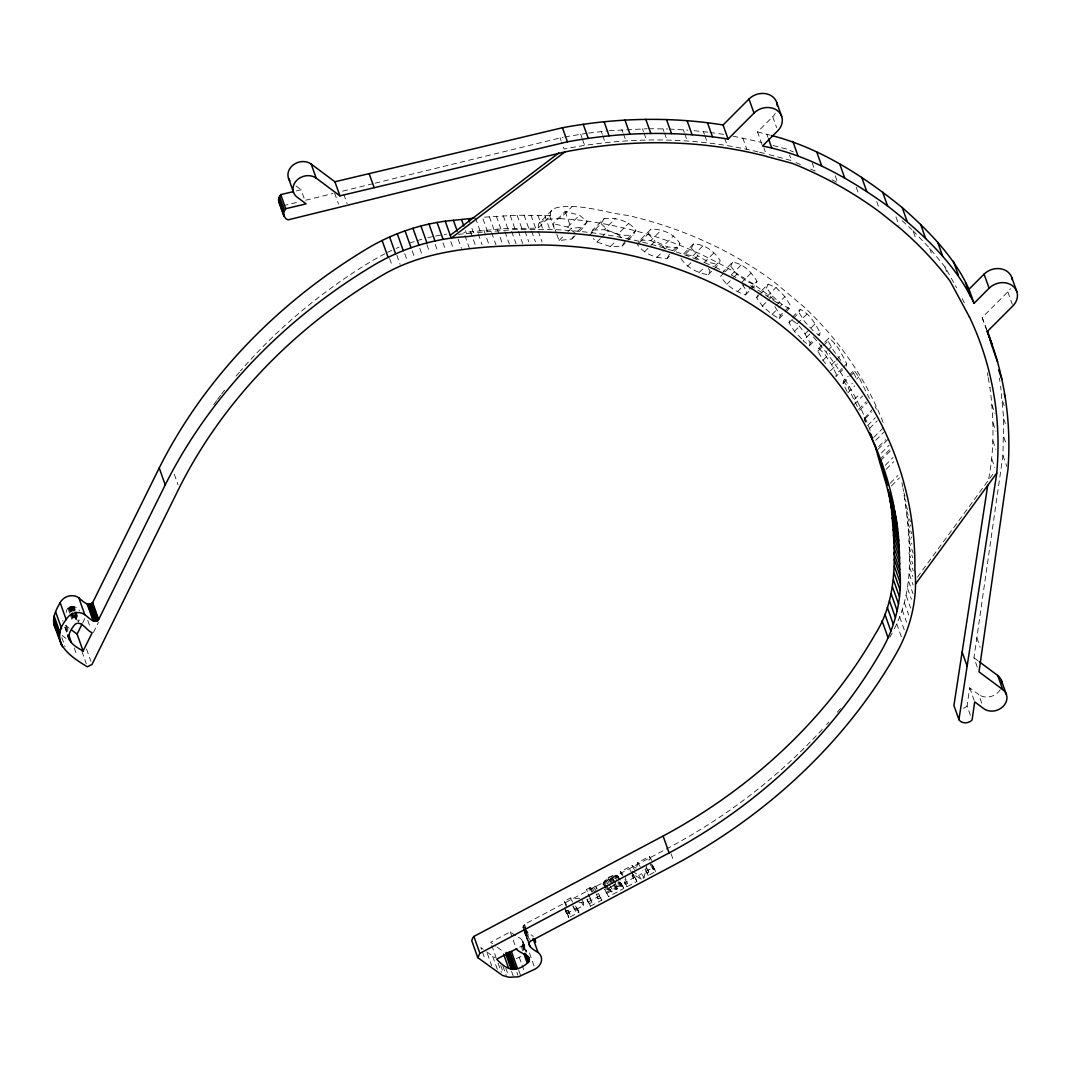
<?xml version="1.0" encoding="UTF-8"?>
<svg xmlns="http://www.w3.org/2000/svg" width="1071" height="1071" viewBox="0 0 1071 1071"><rect width="100%" height="100%" fill="white"/><g stroke="black" fill="none" stroke-linecap="round" stroke-linejoin="round"><path stroke-width="0.75" stroke-dasharray="5 3.75" d="M894.339 628.771C916.629 585.435 909.868 534.817 903.107 488.496M988.734 478.75C994.464 448.562 993.955 417.489 989.885 387.126L990.889 389.938M977.314 667.179L973.967 657.781L1002.938 455.483L1003.688 418.975L1000.635 386.243M822.207 729.418A519.823 438.896 -19.6 0 1 668.92 847.67L524.482 924.367L522.929 927.821M519.609 947.125C526.41 945.305 522.287 937.647 516.891 936.79M575.77 911.287L573.32 907.231L575.636 905.999L578.099 910.055L575.77 911.287L575.274 909.895L583.387 905.584L583.641 902.706L581.192 898.663M970.42 715.348L967.073 705.95L969.67 687.81L978.693 694.53L982.04 703.915M842.087 368.411L836.304 374.194L835.862 376.671L842.77 369.749M847.094 391.517L843.064 383.391L843.506 380.915L848.205 376.216M846.237 366.295L846.719 363.765C841.953 354.595 837.495 344.367 828.9 338.101L818.699 348.329L817.883 351.181L822.956 360.284L827.481 365.961M850.079 376.363L853.587 372.855L854.069 370.338L858.781 376.925L869.438 398.452M603.16 884.566C603.803 878.996 613.696 872.745 618.328 876.747L613.415 879.465L612.465 878.581L610.724 879.05L609.091 880.697L610.216 881.808M629.735 869.478L632.185 873.534L641.141 879.264L644.019 877.738L641.556 873.682L642.225 870.736M644.019 877.738L646.656 865.944M636.763 866.894L637.754 862.57L649.361 856.412L651.811 860.455M809.81 334.032L803.116 340.725L809.341 345.799L810.145 342.961L813.518 339.574M792.406 317.217L800.198 309.412C810.037 313.749 815.245 323.937 820.266 332.827L819.435 335.692L815.66 332.693M823.545 345.505L828.07 340.98L828.9 338.101M757.612 295.315L756.595 297.684L762.378 306.078L772.084 314.379L779.166 318.582L780.331 315.383L783.664 312.049M801.563 338.771L794.441 331.394L789.006 322.652L790.184 319.453C800.037 323.777 805.124 334.072 810.145 342.961M785.819 311.929L789.153 308.595L790.331 305.369L784.896 296.64L776.02 287.51L768.094 284.136L758.121 294.123M793.464 318.194L799.02 312.625L800.198 309.412M751.012 289.344L755.457 284.899L756.983 281.338C751.588 272.302 743.595 263.6 732.577 262.261L723.635 271.231M759.915 294.364L766.568 287.697L768.094 284.136M723.996 272.904L720.622 276.264C726.178 285.462 735.442 291.553 745.456 294.913L746.982 291.352L742.029 284.163M713.848 269.142L718.36 264.604L720.234 260.708C714.598 251.31 704.785 244.215 693.58 243.893L683.271 254.215L692.977 255.795L701.532 261.163M725.107 271.78L730.717 266.17L732.577 262.261M681.009 258.513C687.073 267.937 697.502 272.864 708.185 274.792L710.073 270.869L708.319 268.58M66.121 612.518C66.991 604.687 76.081 604.7 79.562 610.898M82.748 622.706L84.796 618.569M93.378 632.546L98.559 622.09M674.221 251.377L677.729 247.87L679.951 243.612C673.98 233.625 662.199 228.752 650.873 229.234L640.123 239.984L637.473 244.67C644.273 254.229 655.921 258.258 667.233 258.392L673.057 252.542M685.614 253.907L691.357 248.137L693.58 243.893M667.233 258.392L669.482 254.095M889.8 637.365L893.442 630.645M604.084 218.658L601.085 223.678L589.586 235.205L592.665 230.091L604.084 218.658C615.745 217.212 628.664 220.532 635.879 230.305L633.055 235.178L626.455 241.778M639.641 242.515L648.276 233.853L650.873 229.234M624.915 241.296L622.064 246.183L610.376 246.584L596.922 242.033L593.254 238.619M579.438 231.443L583.749 227.132L587.176 221.657L579.491 215.177L565.18 211.482L553.038 223.652L556.318 232.862M556.866 234.402L559.049 240.547L571.901 238.994L575.448 233.398L567.643 227.039L553.038 223.652M917.472 577.122L994.812 471.548M883.12 422.429A432.858 365.465 -19.6 0 0 803.545 306.493L773.985 281.847A432.858 365.465 -19.6 0 0 628.945 215.673L628.075 215.472C604.794 212.727 580.924 203.343 557.255 207.52C553.667 208.31 548.941 211.362 550.655 215.632L538.164 228.15L503.865 228.632L463.797 232.434M551.9 210.251L538.472 223.933L538.164 228.15M539.476 222.701L547.509 219.194L560.026 218.618L571.981 206.649M567.643 227.039L579.491 215.177M559.049 240.547L563.466 236.129M567.884 231.711L571.191 228.391L583.749 227.132M577.805 231.055L587.176 221.657M571.901 238.994L575.127 235.754M592.665 230.091L604.352 229.689L615.557 218.457M596.922 242.033L600.349 238.605M601.487 237.467L608.341 230.613L621.582 235.366L633.055 235.178M604.352 229.689L617.806 234.228L628.797 223.223M610.376 246.584L615.972 240.975M627.111 239.101L635.879 230.305M622.064 246.183L625.357 242.889M761.976 144.465L757.518 131.947L772.727 116.712A16.748 14.137 -19.6 0 0 775.284 113.446M640.123 239.984L650.78 240.614L661.383 230.011M644.381 251.939L649.762 246.558M650.833 245.487L655.131 241.176L667.394 246.906L677.729 247.87M650.78 240.614L662.976 246.437L673.472 235.915M656.804 257.522L663.873 250.453M665.051 249.275L667.394 246.906M672.976 250.601L679.951 243.612M692.977 255.795L703.192 245.567M687.528 266.17L690.956 262.73M695.548 258.138L697.837 255.835L709.203 262.475L718.36 264.604M703.942 262.85L714.103 252.662M698.988 272.703L703.54 268.152M714.585 266.358L720.234 260.708M708.185 274.792L712.71 270.267M731.319 274.832L741.333 264.805M726.767 284.297L733.474 277.576M734.599 276.465L736.835 274.216L747.357 281.7L755.457 284.899M741.199 282.958L751.199 272.944M737.343 291.727L745.135 283.935M749.205 289.13L756.983 281.338M745.456 294.913L749.901 290.455M756.595 297.684L758.803 295.476M767.171 296.372L776.02 287.51M762.378 306.078L766.809 301.634M767.907 300.536L772.352 296.091L766.568 287.697M776.02 305.53L784.896 296.64M772.084 314.379L777.613 308.836M778.711 307.738L782.031 304.405L789.153 308.595M784.775 310.938L790.331 305.369M779.166 318.582L784.708 313.04M789.006 322.652L792.353 319.319M797.105 323.83L807.132 313.776M794.441 331.394L798.899 326.936M805.084 333.857L815.178 323.75M818.016 335.076L820.266 332.827M809.341 345.799L814.951 340.19M817.883 351.181L822.408 346.643M836.304 374.194L831.618 364.716L824.523 353.791L826.799 351.516M827.95 350.364L834.778 343.523M822.956 360.284L829.757 353.457M831.618 364.716L835.072 361.262M836.223 360.11L841.98 354.34M830.547 370.7L837.388 363.845M843.252 367.246L846.719 363.765M849.37 375.037L854.069 370.338M843.064 383.391L848.915 377.541M857.322 406.538L848.112 387.608L852.382 383.338M856.639 379.067L858.781 376.925M847.763 392.87L854.805 385.814M854.243 399.483L859.652 394.061M854.136 404.517L862.664 395.962M858.554 409.35L866.171 401.719M859.585 410.354L867.162 402.763M864.297 418.493L871.874 409.939M865.381 418.48L872.008 411.84M867.456 425.669L875.368 417.744M869.478 428.547L877.243 420.783M986.632 330.082L982.161 317.552L1007.838 291.848A16.748 14.137 -19.6 0 0 1010.395 288.581M873.708 437.423L884.084 427.048M875.73 440.315L883.642 432.389M878.755 446.553L885.73 439.579M877.966 449.378L888.341 438.99M881.42 452.966L889.117 445.255M879.719 459.513L890.603 448.615M880.576 460.691L890.269 450.985M885.262 465.269L893.067 457.451M886.159 469.285L893.776 461.655M890.162 483.289L897.967 475.47M891.38 485.939L899.439 477.867M596.065 888.997L596.748 888.609L595.878 886.159L589.411 887.953L586.52 889.492L587.564 892.397M566.358 906.936L564.35 901.26L570.294 898.1L579.625 898.582M622.92 873.588L621.408 874.391L620.47 871.74L632.01 865.622L636.428 868.34M633.456 874.833L631.93 875.65L634.38 879.706L635.92 878.889L633.456 874.833L636.857 881.527L626.816 886.868L624.353 882.812L634.407 877.484M654.769 868.889L653.283 869.665L650.833 865.622L652.306 864.833L655.706 871.526L648.25 875.489L644.849 868.795L648.25 875.489M600.951 897.565L598.207 899.024L595.744 894.968L598.488 893.522L601.848 900.109L590.335 906.227L586.975 899.627L589.639 898.221L588.086 893.857M609.051 887.926L615.115 884.7L617.565 888.756L611.514 891.969L608.649 887.042M565.582 911.341L567.563 910.296L570.013 914.339L568.045 915.397L568.835 917.633L565.582 911.341L568.045 915.397M567.884 910.243L569.518 912.947L567.536 913.991L566.84 912.037L568.821 910.979M566.372 913.576L576.439 908.235L575.636 905.999M587.885 902.17L599.399 896.052L598.488 893.522M606.066 892.518L621.381 884.392L620.952 883.321L619.881 882.25L623.844 888.448L608.529 896.574L604.673 889.158L608.529 896.574M632.292 871.111L638.677 875.208L641.556 873.682M645.786 871.433L653.256 867.483L652.306 864.833M607.123 893.201L611.113 891.085L611.514 891.969M590.335 906.227L589.438 903.683L592.089 902.264L586.52 889.492M626.816 886.868L625.879 884.218L627.419 883.401L625.37 877.644M647.312 872.838L648.825 872.035L647.205 867.47M570.267 916.87L578.902 912.291L578.099 910.055M516.329 958.612L522.113 955.868M515.579 935.8L510.305 931.877L490.652 942.279L495.927 946.215M384.864 253.747L373.484 260.012A499.635 421.854 -19.6 0 0 240.493 370.954M387.421 252.408L391.745 250.386M396.109 248.418L399.055 247.187M409.47 243.157L415.535 241.162M417.047 240.667L423.192 238.927M283.092 205.766L299.197 201.817M305.637 200.223L333.001 193.503M342.666 191.133L373.484 183.556M375.104 183.168L563.199 137.182M427.824 237.749L432.47 236.637M296.399 190.906L301.098 189.781L304.445 199.179M435.589 236.022L446.527 234.134M605.624 888.622L608.154 889.84L617.565 888.756M564.792 136.901L586.975 133.299M757.987 151.881C694.61 136.432 627.941 136.566 564.056 149.003L561.539 141.961M588.568 133.085L607.618 130.863M458.415 234.348L472.137 233.05M697.355 259.651A432.858 365.465 -19.6 0 0 554.658 229.622L515.205 229.502L473.529 232.862L471.294 226.61M609.198 130.729L647.219 128.734M550.655 215.632L517.119 215.204L482.405 217.266L487.425 231.349M622.331 886.306L612.666 885.864M648.785 128.734L667.661 128.975M669.214 129.042L687.93 130.127M578.983 902.478L583.641 902.706M560.026 218.618L575.796 219.675A416.11 351.328 -19.6 0 1 779.3 303.896M694.115 130.689L708.359 132.228M710.019 132.456L723.246 134.303L727.263 145.562M733.019 136.124L761.976 142.497M615.115 884.7L614.379 884.539L616.842 888.582M759.593 152.256L765.979 153.769L763.984 148.133M757.518 131.947L769.902 135.066M773.168 145.509L787.56 149.364L793.437 151.962M769.179 154.626L791.563 160.623L789.568 155M795.981 162.578L800.398 164.519M810.693 169.057L815.111 171.012L811.59 161.145M832.047 179.794L837.696 182.726L835.193 175.684M486.77 951.905L495.217 957.795M973.967 657.781L977.93 660.74M295.984 185.979L301.098 189.781M524.054 929.588L531.979 935.478A11.821 9.987 -19.6 0 1 533.211 936.576M65.237 625.263L69.187 628.222M497.252 947.192L502.527 951.128M62.024 635.411L67.299 639.333M483.208 949.254L480.825 947.487L481.923 950.553M818.699 348.329L824.523 353.791M772.352 296.091L782.031 304.405M902.17 220.72L911.782 229.542M617.806 234.228L624.018 240.346M601.085 223.678L608.341 230.613M912.974 230.653L929.668 248.258L944.97 266.88L956.59 287.724M648.276 233.853L655.131 241.176M843.506 380.915L848.112 387.608M662.976 246.437L664.837 248.619M691.357 248.137L697.837 255.835M813.143 330.685L804.455 321.367L799.02 312.625M730.717 266.17L736.835 274.216M840.802 360.418L833.158 350.056L828.07 340.98M774.909 306.641L780.331 315.383M653.256 867.483L655.706 871.526M646.375 867.979L648.825 872.035M637.754 862.57L640.204 866.626M638.677 875.208L641.141 879.264M632.01 865.622L634.46 869.665M620.47 871.74L622.92 875.797M624.969 879.345L627.419 883.401M624.232 881.513L625.879 884.218M617.82 875.971L620.283 880.027M617.124 875.462L619.587 879.505M616.24 875.208L618.703 879.264M620.952 883.321L623.402 887.377M620.484 882.732L623.844 888.448M615.169 875.221L616.816 877.925M619.145 881.888L621.595 885.945M618.208 881.634L620.671 885.69M613.951 875.462L616.414 879.519M617.873 882.865L619.507 885.57M612.625 875.864L614.272 878.568M613.04 878.849L615.49 882.906M611.206 876.453L614.915 882.638M614.861 882.973L616.508 885.677M611.688 878.648L614.152 882.705M609.694 877.203L613.188 883.093M613.469 884.526L615.932 888.582M609.881 879.586L612.344 883.642M608.074 878.126L611.795 884.204M606.668 879.077L609.118 883.12M609.694 885.222L612.157 889.265M605.45 880.054L607.913 884.097M604.446 881.058L606.092 883.749M606.775 885.717L609.225 889.773M603.696 882.035L606.146 886.092M605.691 885.784L608.154 889.84M603.227 882.959L607.324 889.8M603.053 883.803L605.503 887.846M595.53 886.36L597.163 889.05M599.399 896.052L601.848 900.109M593.749 887.176L596.199 891.233M592.022 887.739L594.485 891.782M590.509 888.006L592.973 892.049M589.411 887.953L591.875 892.009M589.639 898.221L592.089 902.264M586.975 899.627L589.438 903.683M581.74 902.88L583.387 905.584M570.294 898.1L572.757 902.157M576.439 908.235L578.902 912.291M575.274 909.895L572.824 905.838L573.32 907.231M564.35 901.26L566.8 905.316M564.39 907.98L566.84 912.037M565.086 909.948L567.536 913.991M962.227 298.675L964.342 302.785M853.587 372.855L856.291 378.25M875.194 406.605L876.386 409.189M864.27 419.591L865.395 422.161M864.11 417.703L865.783 421.693M982.161 317.552L986.645 329.306M1007.838 291.848L1012.296 304.365M1002.483 400.889L1004.156 405.588M1003.688 418.975L1006.486 426.794M944.97 266.88L946.978 272.516M1003.848 437.182L1006.633 445.014M991.92 404.851L994.932 413.299M992.924 422.764L995.936 431.211M929.668 248.258L932.172 255.3M1002.938 455.483L1006.847 466.434M992.871 440.81L995.883 449.258M913.483 232.059L915.986 239.101M991.786 458.937L994.785 467.398M895.972 216.918L898.984 225.365M876.707 201.495L879.211 208.537M856.251 187.264L858.755 194.306M976.832 637.821L980.166 647.219M772.727 116.712L776.636 127.663M903.937 492.901L905.062 496.034M904.941 498.818L906.053 501.938M905.825 504.749L907.498 509.435M906.602 510.693L910.497 521.657M969.67 687.81L974.128 700.327M907.257 516.677L910.604 526.062M907.806 522.661L911.716 533.626M908.248 528.672L911.595 538.07M766.849 134.223L767.961 137.356M908.569 534.71L911.916 544.095M908.77 540.748L913.228 553.265M908.877 546.799L912.773 557.763M908.851 552.864L912.76 563.828M909.386 559.932L913.282 570.883M909.52 567.041L912.867 576.439M909.279 574.19L913.108 584.953M908.636 581.352L913.014 593.655M907.606 588.528L911.434 599.278M906.186 595.677L910.564 607.967M742.792 137.958L746.808 149.23M904.379 602.799L908.757 615.089M902.197 609.868L906.575 622.157M899.653 616.883L904.567 630.712M896.722 623.804L901.648 637.633M703.393 131.546L704.397 134.357M704.905 135.763L707.409 142.818M683.285 129.698L684.289 132.509M684.797 133.915L687.301 140.957M662.962 128.761L663.966 131.572M664.475 132.978L666.979 140.02M642.493 128.734L643.497 131.546M643.992 132.951L646.496 139.993M621.903 129.618L622.907 132.443M623.402 133.848L625.919 140.89M601.259 131.425L602.263 134.236M602.772 135.642L605.276 142.684M580.629 134.129L582.129 138.346M582.637 139.766L584.632 145.402M560.039 137.731L561.043 140.555M565.18 211.482L571.191 228.391M549.637 215.539L554.658 229.622M544.737 215.338L549.758 229.422M537.856 215.151L542.877 229.248M538.218 231.149L542.046 241.912M530.962 215.07L535.969 229.154M531.591 231.068L535.42 241.832M524.04 215.084L529.061 229.167M524.937 231.082L528.779 241.845M517.119 215.204L522.139 229.288M518.284 231.202L522.661 243.492M510.184 215.418L515.205 229.502M511.63 231.403L516.008 243.693M503.25 215.726L508.27 229.81M504.95 231.697L509.327 244.001M496.301 216.141L501.322 230.225M497.185 229.02L502.66 244.389M489.353 216.65L494.374 230.734M491.602 232.594L495.98 244.884M483.824 230.104L489.3 245.473M475.457 217.975L480.477 232.059M478.242 233.853L482.07 244.616M470.477 231.564L475.939 246.932M465.47 230.64L466.581 233.773M464.894 235.513L469.272 247.803M458.134 239.141L461.414 248.365M671.102 853.815L673.833 861.499M450.837 241.564L453.569 249.248M443.006 242.782L445.737 250.467M435.201 244.322L437.945 252.006M649.361 856.412L650.298 859.049L648.772 859.866L650.833 865.622M651.235 863.909L653.283 869.665M426.914 244.643L429.645 252.328M419.792 248.352L422.523 256.036M635.92 878.889L636.857 881.527M412.201 250.842L414.946 258.526M632.185 873.534L634.38 879.706M404.731 253.626L407.462 261.311M396.819 255.179L400.112 264.403M389.616 258.553L392.347 266.237M596.427 894.031L598.207 899.024M343.778 194.266L347.124 203.651M334.621 193.115L338.516 204.066M569.518 912.947L570.013 914.339M524.482 924.367L526.129 928.972M526.678 930.512L530.506 941.262M525.111 927.834L528.94 938.584M523.612 925.197L525.259 929.815M525.794 931.342L528.539 939.026M525.473 931.837L529.302 942.6M524.147 929.28L527.976 940.043M522.916 926.75L528.391 942.119M524.509 931.904L527.253 939.588M523.478 929.36L527.695 941.088M534.054 965.975L529.128 952.146A11.821 9.987 -19.6 0 0 530.707 951.155M523.157 941.985L526.597 951.704M522.916 941.503L526.745 952.266M523.317 943.551L526.048 951.235M522.179 940.713L525.915 951.784M522.943 944.609L525.674 952.293M522.621 945.104L524.803 951.249M522.22 945.546L524.402 951.691M521.216 946.269L522.862 950.874M510.305 931.877L515.767 947.246M519.301 957.354L521.497 963.498M522.046 965.038L524.228 971.183M518.672 970.005L520.867 976.15M516.878 972.187L517.976 975.266M511.577 971.33L513.21 975.935M505.766 968.077L507.949 974.222M502.928 966.122L506.222 975.346M500.746 965.507L503.477 973.191M491.75 945.358L496.127 957.648M498.109 963.15L501.389 972.361M492.7 956.323L498.176 971.692M487.318 953.444L491.696 965.734M482.472 952.092L485.203 959.777M174.278 474.172L178.107 484.935M87.795 620.417L90.526 628.101M74.274 606.962L75.372 610.042M75.921 611.568L79.2 620.792M73.27 606.44L74.916 611.059M75.452 612.599L78.745 621.809M72.694 606.306L74.341 610.912M74.876 612.451L78.17 621.675M72.092 606.253L74.823 613.937M75.372 615.477L78.103 623.148M71.476 606.28L76.938 621.649M86.537 649.039L90.915 661.329M70.86 606.4L76.336 621.769M70.271 606.601L71.904 611.206M72.453 612.746L75.184 620.43M69.709 606.882L71.342 611.487M71.891 613.027L74.622 620.711M69.187 607.217L70.833 611.836M71.382 613.375L74.113 621.046M68.731 607.632L70.378 612.237M70.927 613.777L73.658 621.461M68.062 608.596L69.695 613.201M70.244 614.741L72.989 622.425M81.918 651.463L86.296 663.752M66.268 625.424L68.464 631.569M74.22 647.875L76.965 655.559M65.773 626.803L67.968 632.948M65.063 627.338L67.245 633.483M64.822 627.137L67.272 633.912M61.797 637.499L65.09 646.71M901.916 482.633L902.826 487.024M999.323 378.157L999.926 381.383M987.368 372.802L987.931 375.988M988.212 377.581L989.323 383.94M62.841 620.497L62.881 621.193M813.384 336.99A416.11 351.328 -19.6 0 1 870.576 431.399M704.838 262.716A432.858 365.465 -19.6 0 1 713.688 266.585M715.147 267.241A432.858 365.465 -19.6 0 1 724.197 271.512M731.627 275.234A432.858 365.465 -19.6 0 1 737.491 278.326M750.423 285.596A432.858 365.465 -19.6 0 1 779.099 304.338M967.073 705.95A8.367 7.069 -19.6 0 1 963.418 708.226M1000.22 689.657A13.95 11.781 -19.6 0 1 978.693 694.53M840.454 708.48A519.823 438.896 -19.6 0 1 837.321 712.228M828.78 722.122A519.823 438.896 -19.6 0 1 826.611 724.558M213.691 404.664A499.635 421.854 -19.6 0 1 216.623 400.688M217.6 399.363A499.635 421.854 -19.6 0 1 220.586 395.413M221.59 394.101A499.635 421.854 -19.6 0 1 224.629 390.192M236.156 376.028A499.635 421.854 -19.6 0 1 239.409 372.226"/><path stroke-width="1.5" d="M533.077 938.557L537.99 952.387A11.821 9.987 -19.6 0 1 535.139 969.054L518.525 976.806L509.046 977.288L502.486 975.44L477.786 957.635L471.762 940.726L472.646 938.022L473.877 936.442L663.096 836.036A499.635 421.854 -19.6 0 0 875.395 633.898C897.364 599.171 895.637 557.107 892.183 517.895C890.992 492.714 880.764 469.526 875.208 445.228M477.786 957.635L479.902 953.351L669.107 852.931A499.635 421.854 -19.6 0 0 881.42 650.793C895.45 626.388 902.652 597.738 899.734 569.585C899.439 542.569 898.462 514.656 887.926 489.393M56.375 629.868C50.324 621.287 55.438 610.537 60.15 602.692A11.821 9.987 -19.6 0 1 78.799 597.805L84.823 614.714C88.264 616.963 94.302 624.741 98.666 619.48L165.229 484.895A519.823 438.896 -19.6 0 1 373.618 265.287C402.013 248.311 434.545 238.298 467.585 236.584A432.912 365.519 -19.6 0 1 550.762 232.246L555.662 232.447A432.858 365.465 -19.6 0 1 751.427 288.42L784.146 310.121A432.858 365.465 -19.6 0 1 906.602 493.611L907.632 498.069A432.912 365.519 -19.6 0 1 914.875 569.772C917.914 599.064 910.417 628.864 895.825 654.261A519.823 438.896 -19.6 0 1 674.931 864.565L531.029 940.94C524.683 945.05 534.884 950.633 537.99 952.387M893.95 506.302A416.11 351.328 -19.6 0 0 543.144 244.978C487.613 246.062 428.333 246.959 379.495 276.92A499.635 421.854 -19.6 0 0 179.205 488.001L92.012 664.408L87.394 666.831C69.093 655.8 48.61 641.502 66.161 619.6L60.15 602.692M516.878 948.571L496.676 959.188C507.359 970.902 516.249 972.856 528.244 962.454C533.211 955.787 518.458 952.962 516.316 948.772M78.799 597.805C81.838 600.403 89.094 608.127 92.936 602.076L159.218 467.987A519.823 438.896 -19.6 0 1 367.607 248.378C391.303 234.214 417.877 224.91 445.241 221.188L451.252 238.097L565.046 151.814L288.099 219.85L285.997 218.805L283.788 215.847L278.781 201.75L278.701 198.055L280.749 194.614L293.267 191.642M987.73 485.35L953.9 705.561L959.094 719.993A8.367 7.069 -19.6 0 0 972.08 720.047L974.69 701.893L983.714 708.614A13.95 11.781 -19.6 0 0 1003.112 706.458A13.95 11.781 -19.6 0 0 1002.737 689.563L978.988 671.865L1007.958 469.567C1011.519 422.804 1004.812 375.158 987.181 331.635L1012.858 305.931A16.748 14.137 -19.6 0 0 1012.403 285.649A16.748 14.137 -19.6 0 0 989.109 288.233L974.034 303.334C955.412 263.238 921.81 232.795 887.591 205.953C849.892 178.924 808.525 155.054 762.525 146.031L777.747 130.796A16.748 14.137 -19.6 0 0 777.292 110.514A16.748 14.137 -19.6 0 0 753.997 113.111L728.093 139.056C674.917 130.488 620.337 131.987 567.456 141.827L339.935 195.846L316.186 178.147A13.95 11.781 -19.6 0 0 296.774 180.303A13.95 11.781 -19.6 0 0 297.162 197.198L306.119 203.865L285.756 208.698L283.708 212.138L283.788 215.847M958.92 719.645L996.793 473.034L915.544 583.949M83.123 651.021C68.919 643.269 63.832 637.526 75.211 624.125C81.744 620.029 86.791 631.114 92.173 632.707L83.123 651.021L77.099 634.112L82.065 624.085M289.906 180.892A13.95 11.781 -19.6 0 1 293.093 165.041A13.95 11.781 -19.6 0 1 311.166 164.064L334.915 181.762L562.436 127.744C615.316 117.904 669.911 116.404 723.072 124.972L748.99 99.014A16.748 14.137 -19.6 0 1 766.863 93.913A16.748 14.137 -19.6 0 1 777.332 106.042M974.034 303.334L969.014 289.25L984.088 274.149A16.748 14.137 -19.6 0 1 1001.291 268.901A16.748 14.137 -19.6 0 1 1012.349 279.933M450.248 235.285L558.754 153.019M514.361 969.362L508.337 952.467L511.403 951.476L517.413 968.371M445.241 221.188L474.065 218.136M766.983 156.594L792.567 163.448A453.113 382.575 -19.6 0 1 880.723 212.768L899.988 228.19A453.301 382.735 -19.6 0 1 949.977 280.963L969.362 316.869M771.441 135.482C820.145 147.972 863.587 176.126 902.237 207.587C928.651 231.001 954.261 256.665 969.014 289.25M979.242 661.717L997.717 675.48A13.95 11.781 -19.6 0 1 1001.934 683.472M71.824 630.19L77.099 634.112M278.781 201.75L279.638 203.383M876.814 450.53L869.505 432.537M870.857 434.277L872.557 438.575M1011.787 277.523L1016.807 291.607M984.088 274.149L989.109 288.233M992.215 344.849L987.208 330.765L992.576 347.874M993.138 349.441L997.596 361.958M998.587 369.99L1001.934 379.388M965.413 282.396L970.433 296.48M1004.129 393.941L1005.241 397.073M953.431 261.257L958.451 275.354M937.741 242.354L942.748 256.438M920.658 224.428L925.665 238.525M902.237 207.587L907.257 221.67M882.571 191.87L887.591 205.953M861.713 177.331L866.734 191.414M839.758 164.037L844.765 178.121M816.758 152.028L821.778 166.112M1001.385 680.433L1006.405 694.53M997.717 675.48L1002.737 689.563M792.821 141.359L797.841 155.442M776.676 102.388L781.696 116.471M962.119 652.025L967.14 666.122M768.523 138.922L771.87 148.307M748.99 99.014L753.997 113.111M888.997 495.043L895.008 511.951M889.947 500.719L895.972 517.628M890.804 506.422L896.829 523.331M891.554 512.152L897.565 529.047M892.183 517.895L898.208 534.79M892.705 523.652L898.73 540.56M893.134 529.435L899.145 546.33M893.442 535.219L899.453 552.127M893.642 541.029L899.653 557.937M893.736 546.853L899.747 563.748M893.709 552.676L899.734 569.585M894.218 559.464L900.242 576.372M894.365 566.305L900.376 583.213M894.124 573.172L900.135 590.081M893.495 580.067L899.52 596.962M892.504 586.948L898.529 603.857M891.152 593.829L897.163 610.724M723.072 124.972L728.093 139.056M889.412 600.67L895.436 617.565M887.323 607.471L893.334 624.366M884.86 614.205L890.885 631.114M707.449 122.683L712.469 136.767M882.062 620.859L888.073 637.767M687.073 120.648L692.094 134.732M666.497 119.537L671.517 133.621M645.773 119.336L650.793 133.42M624.955 120.072L629.976 134.156M604.084 121.706L609.104 135.803M583.226 124.276L588.247 138.36M562.436 127.744L567.456 141.827M468.509 218.779L469.62 221.911M461.574 219.689L463.797 225.941M453.408 220.265L457.304 231.229M663.096 836.036L669.107 852.931M437.088 222.46L443.099 239.355M428.976 224.053L435 240.962M420.916 225.994L426.941 242.889M412.937 228.257L418.948 245.152M405.039 230.841L411.063 247.736M397.261 233.746L403.285 250.641M369.147 173.636L374.154 187.72M389.616 236.959L395.627 253.854M382.106 240.466L388.13 257.375M334.915 181.762L339.935 195.846M311.166 164.064L316.186 178.147M288.474 178.161L293.494 192.245M280.749 194.614L285.756 208.698M279.477 196.247L284.484 210.331M278.701 198.055L283.708 212.138M278.46 199.942L284.096 215.914M528.431 941.878L530.078 946.496M528.231 956.309L529.328 959.388M528.284 956.845L529.382 959.924M528.244 957.394L529.342 960.459M527.561 956.39L529.194 960.995M526.771 955.372L528.967 961.517M525.901 954.328L528.646 962.012M524.951 953.23L528.244 962.454M523.96 953.953L527.24 963.177M509.903 952.106L515.927 969.001M509.127 952.32L515.151 969.215M507.547 952.534L513.558 969.442M506.744 952.547L512.768 969.442M505.967 952.48L511.992 969.375M505.753 953.873L511.228 969.242M503.624 954.194L508.551 968.023M473.877 936.442L479.902 953.351M159.218 467.987L165.229 484.895M92.642 602.571L98.666 619.48M92.267 603.04L98.278 619.935M91.811 603.442L97.822 620.35M91.303 603.79L97.314 620.698M90.74 604.071L96.751 620.966M90.138 604.272L96.162 621.167M89.522 604.379L95.547 621.287M88.906 604.419L94.931 621.314M88.304 604.365L94.328 621.26M87.728 604.218L93.753 621.126M87.193 604.004L93.217 620.899M69.066 636.027L71.248 642.172M67.794 635.023L68.892 638.102M67.821 635.451L69.468 640.056M55.625 611.849L61.636 628.744M54.112 615.932L60.123 632.841M53.711 618.034L59.722 634.929M53.55 620.122L59.574 637.031M53.644 622.197L62.399 646.777M53.965 624.232L61.368 644.996M66.161 619.6A11.821 9.987 -19.6 0 1 84.823 614.714M565.06 151.908A413.714 349.32 -19.6 0 1 767.023 156.5M969.429 316.842A412.549 348.329 -19.6 0 1 996.726 473.034M534.924 939.267A11.821 9.987 -19.6 0 1 535.554 942.386M880.576 460.691L879.719 459.513L887.926 485.524L880.576 460.691"/></g></svg>
